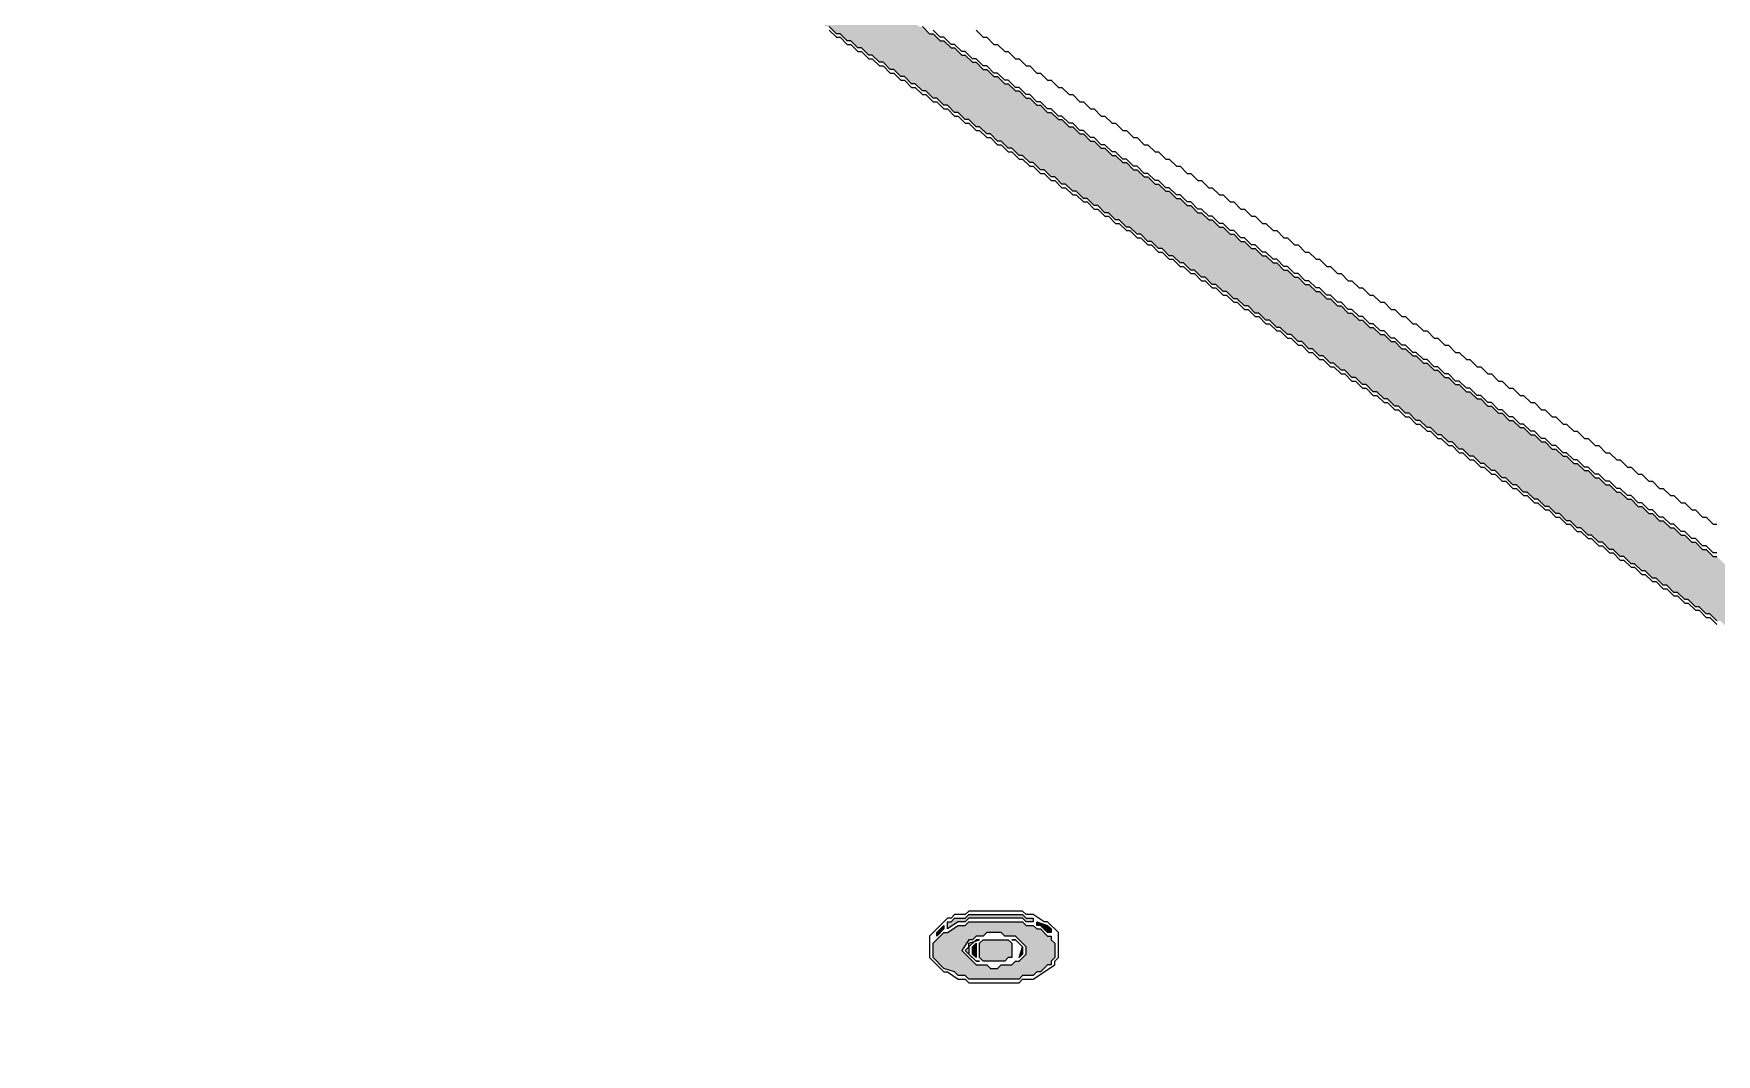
# Model space of a CAD drawing. Header units: millimetres. Extents: x 5 to 252589, y 5 to 415.
# Drawn here: x 12510.64 to 12549.82, y 320.25 to 344 of the extents above; entities that cross this region are included whole.
import ezdxf

# ---------------------------------------------------------------- set-up
doc = ezdxf.new("R2010")
doc.units = ezdxf.units.MM
doc.layers.add('HATCH', color=8, linetype='Continuous', lineweight=9)
doc.layers.add('OUTLINE', color=7, linetype='Continuous', lineweight=25)

msp = doc.modelspace()

# ---------------------------------------------------------------- hatches: boundary and pattern name
at = {"layer": 'HATCH', "true_color": 0xbfa37e}
for points in [[(12565.83333, 321), (12565.08333, 320.25), (12564.83333, 320.33333), (12564.66667, 320.5), (12564.58333, 320.5), (12564.41667, 320.66667), (12564.33333, 320.66667), (12564.16667, 320.83333), (12564.08333, 320.83333), (12563.91667, 321), (12563.83333, 321), (12563.66667, 321.16667), (12563.58333, 321.16667), (12563.41667, 321.33333), (12563.33333, 321.33333), (12563.16667, 321.5), (12563.08333, 321.5), (12562.91667, 321.66667), (12562.83333, 321.66667), (12562.66667, 321.83333), (12562.58333, 321.83333), (12562.41667, 322), (12562.33333, 322), (12562.16667, 322.16667), (12562.08333, 322.16667), (12561.91667, 322.33333), (12561.83333, 322.33333), (12561.66667, 322.5), (12561.58333, 322.5), (12561.41667, 322.66667), (12561.33333, 322.66667), (12561.16667, 322.83333), (12561.08333, 322.83333), (12560.91667, 323), (12560.83333, 323), (12560.66667, 323.16667), (12560.58333, 323.16667), (12560.41667, 323.33333), (12560.33333, 323.33333), (12560.16667, 323.5), (12560.08333, 323.5), (12559.91667, 323.66667), (12559.83333, 323.66667), (12559.66667, 323.83333), (12559.58333, 323.83333), (12559.41667, 324), (12559.33333, 324), (12559.16667, 324.16667), (12559.08333, 324.16667), (12558.91667, 324.33333), (12558.83333, 324.33333), (12558.66667, 324.5), (12558.58333, 324.5), (12558.41667, 324.66667), (12558.33333, 324.66667), (12558.16667, 324.83333), (12558.08333, 324.83333), (12557.91667, 325), (12557.83333, 325), (12557.66667, 325.16667), (12557.58333, 325.16667), (12557.41667, 325.33333), (12557.33333, 325.33333), (12557.16667, 325.5), (12557.08333, 325.5), (12556.91667, 325.66667), (12556.83333, 325.66667), (12556.66667, 325.83333), (12556.58333, 325.83333), (12556.41667, 326), (12556.33333, 326), (12556.16667, 326.16667), (12556.08333, 326.16667), (12555.91667, 326.33333), (12555.83333, 326.33333), (12555.66667, 326.5), (12555.58333, 326.5), (12555.41667, 326.66667), (12555.33333, 326.66667), (12555.16667, 326.83333), (12555.08333, 326.83333), (12554.91667, 327), (12554.83333, 327), (12554.66667, 327.16667), (12554.58333, 327.16667), (12554.41667, 327.33333), (12554.33333, 327.33333), (12554.16667, 327.5), (12554.08333, 327.5), (12553.91667, 327.66667), (12553.83333, 327.66667), (12553.66667, 327.83333), (12553.58333, 327.83333), (12553.41667, 328), (12553.33333, 328), (12553.16667, 328.16667), (12553.08333, 328.16667), (12552.91667, 328.33333), (12552.83333, 328.33333), (12552.66667, 328.5), (12552.58333, 328.5), (12552.41667, 328.66667), (12552.33333, 328.66667), (12552.16667, 328.83333), (12552.08333, 328.83333), (12551.91667, 329), (12551.83333, 329), (12551.66667, 329.16667), (12551.58333, 329.16667), (12551.41667, 329.33333), (12551.33333, 329.33333), (12551.16667, 329.5), (12551.08333, 329.5), (12550.91667, 329.66667), (12550.83333, 329.66667), (12550.66667, 329.83333), (12550.58333, 329.83333), (12550.41667, 330), (12550.33333, 330), (12550.16667, 330.16667), (12550.08333, 330.16667), (12549.91667, 330.33333), (12549.83333, 330.33333), (12549.66667, 330.5), (12549.58333, 330.5), (12549.41667, 330.66667), (12549.33333, 330.66667), (12549.16667, 330.83333), (12549.08333, 330.83333), (12548.91667, 331), (12548.83333, 331), (12548.66667, 331.16667), (12548.58333, 331.16667), (12548.41667, 331.33333), (12548.33333, 331.33333), (12548.16667, 331.5), (12548.08333, 331.5), (12547.91667, 331.66667), (12547.83333, 331.66667), (12547.66667, 331.83333), (12547.58333, 331.83333), (12547.41667, 332), (12547.33333, 332), (12547.16667, 332.16667), (12547.08333, 332.16667), (12546.91667, 332.33333), (12546.83333, 332.33333), (12546.66667, 332.5), (12546.58333, 332.5), (12546.41667, 332.66667), (12546.33333, 332.66667), (12546.16667, 332.83333), (12546.08333, 332.83333), (12545.91667, 333), (12545.83333, 333), (12545.66667, 333.16667), (12545.58333, 333.16667), (12545.41667, 333.33333), (12545.33333, 333.33333), (12545.16667, 333.5), (12545.08333, 333.5), (12544.91667, 333.66667), (12544.83333, 333.66667), (12544.66667, 333.83333), (12544.58333, 333.83333), (12544.41667, 334), (12544.33333, 334), (12544.16667, 334.16667), (12544.08333, 334.16667), (12543.91667, 334.33333), (12543.83333, 334.33333), (12543.66667, 334.5), (12543.58333, 334.5), (12543.41667, 334.66667), (12543.33333, 334.66667), (12543.16667, 334.83333), (12543.08333, 334.83333), (12542.91667, 335), (12542.83333, 335), (12542.66667, 335.16667), (12542.58333, 335.16667), (12542.41667, 335.33333), (12542.33333, 335.33333), (12542.16667, 335.5), (12542.08333, 335.5), (12541.91667, 335.66667), (12541.83333, 335.66667), (12541.66667, 335.83333), (12541.58333, 335.83333), (12541.41667, 336), (12541.33333, 336), (12541.16667, 336.16667), (12541.08333, 336.16667), (12540.91667, 336.33333), (12540.83333, 336.33333), (12540.66667, 336.5), (12540.58333, 336.5), (12540.41667, 336.66667), (12540.33333, 336.66667), (12540.16667, 336.83333), (12540.08333, 336.83333), (12539.91667, 337), (12539.83333, 337), (12539.66667, 337.16667), (12539.58333, 337.16667), (12539.41667, 337.33333), (12539.33333, 337.33333), (12539.16667, 337.5), (12539.08333, 337.5), (12538.91667, 337.66667), (12538.83333, 337.66667), (12538.66667, 337.83333), (12538.58333, 337.83333), (12538.41667, 338), (12538.33333, 338), (12538.16667, 338.16667), (12538.08333, 338.16667), (12537.91667, 338.33333), (12537.83333, 338.33333), (12537.66667, 338.5), (12537.58333, 338.5), (12537.41667, 338.66667), (12537.33333, 338.66667), (12537.16667, 338.83333), (12537.08333, 338.83333), (12536.91667, 339), (12536.83333, 339), (12536.66667, 339.16667), (12536.58333, 339.16667), (12536.41667, 339.33333), (12536.33333, 339.33333), (12536.16667, 339.5), (12536.08333, 339.5), (12535.91667, 339.66667), (12535.83333, 339.66667), (12535.66667, 339.83333), (12535.58333, 339.83333), (12535.41667, 340), (12535.33333, 340), (12535.16667, 340.16667), (12535.08333, 340.16667), (12534.91667, 340.33333), (12534.83333, 340.33333), (12534.66667, 340.5), (12534.58333, 340.5), (12534.41667, 340.66667), (12534.33333, 340.66667), (12534.16667, 340.83333), (12534.08333, 340.83333), (12533.91667, 341), (12533.83333, 341), (12533.66667, 341.16667), (12533.58333, 341.16667), (12533.41667, 341.33333), (12533.33333, 341.33333), (12533.16667, 341.5), (12533.08333, 341.5), (12532.91667, 341.66667), (12532.83333, 341.66667), (12532.66667, 341.83333), (12532.58333, 341.83333), (12532.41667, 342), (12532.33333, 342), (12532.16667, 342.16667), (12532.08333, 342.16667), (12531.91667, 342.33333), (12531.83333, 342.33333), (12531.66667, 342.5), (12531.58333, 342.5), (12531.41667, 342.66667), (12531.33333, 342.66667), (12531.16667, 342.83333), (12531.08333, 342.83333), (12530.91667, 343), (12530.83333, 343), (12530.66667, 343.16667), (12530.58333, 343.16667), (12530.41667, 343.33333), (12530.33333, 343.33333), (12530.16667, 343.5), (12530.08333, 343.5), (12529.91667, 343.66667), (12529.83333, 343.66667), (12529.66667, 343.83333), (12529.58333, 343.83333), (12529.41667, 344), (12529.33333, 344), (12529.16667, 344.16667), (12529.08333, 344.16667), (12528.91667, 344.33333), (12528.83333, 344.33333), (12528.66667, 344.5), (12528.58333, 344.5), (12528.41667, 344.66667), (12528.33333, 344.66667), (12528.16667, 344.83333), (12528.08333, 344.83333), (12527.91667, 345), (12527.83333, 345), (12527.66667, 345.16667), (12527.58333, 345.16667), (12527.41667, 345.33333), (12527.33333, 345.33333), (12527.16667, 345.5), (12527.08333, 345.5), (12526.91667, 345.66667), (12526.83333, 345.66667), (12526.66667, 345.83333), (12526.58333, 345.83333), (12526.41667, 346), (12526.33333, 346), (12526.16667, 346.16667), (12526.08333, 346.16667), (12525.91667, 346.33333), (12525.83333, 346.33333), (12525.66667, 346.5), (12525.58333, 346.5), (12525.41667, 346.66667), (12525.33333, 346.66667), (12525.16667, 346.83333), (12525.08333, 346.83333), (12524.91667, 347), (12524.83333, 347), (12524.66667, 347.16667), (12524.58333, 347.16667), (12524.41667, 347.33333), (12524.33333, 347.33333), (12524.16667, 347.5), (12524.08333, 347.5), (12523.91667, 347.66667), (12523.83333, 347.66667), (12523.66667, 347.83333), (12523.58333, 347.83333), (12523.41667, 348), (12523.33333, 348), (12523.16667, 348.16667), (12523.08333, 348.16667), (12522.91667, 348.33333), (12522.83333, 348.33333), (12522.66667, 348.5), (12522.58333, 348.5), (12522.41667, 348.66667), (12522.33333, 348.66667), (12522.16667, 348.83333), (12522.08333, 348.83333), (12521.91667, 349), (12521.83333, 349), (12521.66667, 349.16667), (12521.58333, 349.16667), (12521.41667, 349.33333), (12521.33333, 349.33333), (12521.16667, 349.5), (12521.08333, 349.5), (12520.91667, 349.66667), (12520.83333, 349.66667), (12520.66667, 349.83333), (12520.58333, 349.83333), (12520.41667, 350), (12520.33333, 350), (12520.16667, 350.16667), (12520.08333, 350.16667), (12519.91667, 350.33333), (12519.83333, 350.33333), (12519.66667, 350.5), (12519.58333, 350.5), (12519.41667, 350.66667), (12519.33333, 350.66667), (12519.16667, 350.83333), (12519.08333, 350.83333), (12518.91667, 351), (12518.83333, 351), (12518.66667, 351.16667), (12518.58333, 351.16667), (12518.41667, 351.33333), (12518.33333, 351.33333), (12518.16667, 351.5), (12518.08333, 351.5), (12517.91667, 351.66667), (12517.83333, 351.66667), (12517.66667, 351.83333), (12517.58333, 351.83333), (12517.41667, 352), (12517.33333, 352), (12517.16667, 352.16667), (12517.08333, 352.16667), (12516.91667, 352.33333), (12516.83333, 352.33333), (12516.66667, 352.5), (12516.58333, 352.5), (12516.41667, 352.66667), (12516.33333, 352.66667), (12516.16667, 352.83333), (12516.08333, 352.83333), (12515.91667, 353), (12515.83333, 353), (12515.66667, 353.16667), (12515.58333, 353.16667), (12515.41667, 353.33333), (12515.33333, 353.33333), (12515.16667, 353.5), (12515.08333, 353.5), (12514.91667, 353.66667), (12514.83333, 353.66667), (12514.66667, 353.83333), (12514.58333, 353.83333), (12514.41667, 354), (12514.33333, 354), (12514.16667, 354.16667), (12514.08333, 354.16667), (12513.91667, 354.33333), (12513.83333, 354.33333), (12513.66667, 354.5), (12513.58333, 354.5), (12513.41667, 354.66667), (12513.33333, 354.66667), (12513.16667, 354.83333), (12513.08333, 354.83333), (12512.91667, 355), (12512.83333, 355), (12512.66667, 355.16667), (12512.58333, 355.16667), (12512.41667, 355.33333), (12512.33333, 355.33333), (12512.16667, 355.5), (12512.08333, 355.5), (12511.91667, 355.66667), (12511.83333, 355.66667), (12511.66667, 355.83333), (12511.58333, 355.83333), (12511.41667, 356), (12511.33333, 356), (12511.16667, 356.16667), (12511.08333, 356.16667), (12510.91667, 356.33333), (12510.83333, 356.33333), (12510.66667, 356.5), (12510.58333, 356.5), (12510.41667, 356.66667), (12510.33333, 356.66667), (12510.16667, 356.83333), (12510.08333, 356.83333), (12509.91667, 357), (12509.83333, 357), (12509.66667, 357.16667), (12509.58333, 357.16667), (12509.41667, 357.33333), (12509.33333, 357.33333), (12509.16667, 357.5), (12509.08333, 357.5), (12508.91667, 357.66667), (12508.83333, 357.66667), (12508.66667, 357.83333), (12508.58333, 357.83333), (12508.41667, 358), (12508.33333, 358), (12508.16667, 358.16667), (12508.08333, 358.16667), (12507.91667, 358.33333), (12507.83333, 358.33333), (12507.66667, 358.5), (12507.58333, 358.5), (12507.41667, 358.66667), (12507.33333, 358.66667), (12507.16667, 358.83333), (12507.08333, 358.83333), (12506.91667, 359), (12506.83333, 359), (12506.66667, 359.16667), (12506.58333, 359.16667), (12506.41667, 359.33333), (12506.33333, 359.33333), (12506.16667, 359.5), (12506.08333, 359.5), (12505.91667, 359.66667), (12505.83333, 359.66667), (12505.66667, 359.83333), (12505.58333, 359.83333), (12505.41667, 360), (12505.33333, 360), (12505.16667, 360.16667), (12505.08333, 360.16667), (12504.91667, 360.33333), (12504.83333, 360.33333), (12504.66667, 360.5), (12504.58333, 360.5), (12504.41667, 360.66667), (12504.33333, 360.66667), (12504.16667, 360.83333), (12504.08333, 360.83333), (12503.91667, 361), (12503.83333, 361), (12503.66667, 361.16667), (12503.58333, 361.16667), (12503.41667, 361.33333), (12503.33333, 361.33333), (12503.16667, 361.5), (12503.08333, 361.5), (12502.91667, 361.66667), (12502.83333, 361.66667), (12502.66667, 361.83333), (12502.58333, 361.83333), (12502.41667, 362), (12502.33333, 362), (12502.16667, 362.16667), (12502.08333, 362.16667), (12501.91667, 362.33333), (12501.83333, 362.33333), (12501.66667, 362.5), (12501.58333, 362.5), (12501.41667, 362.66667), (12501.33333, 362.66667), (12501.16667, 362.83333), (12501.08333, 362.83333), (12500.91667, 363), (12500.83333, 363), (12500.66667, 363.16667), (12500.58333, 363.16667), (12500.41667, 363.33333), (12500.33333, 363.33333), (12500.16667, 363.5), (12500.08333, 363.5), (12499.91667, 363.66667), (12499.83333, 363.66667), (12499.66667, 363.83333), (12499.58333, 363.83333), (12499.41667, 364), (12499.33333, 364), (12499.16667, 364.16667), (12499.08333, 364.16667), (12498.91667, 364.33333), (12498.83333, 364.33333), (12498.66667, 364.5), (12498.58333, 364.5), (12498.41667, 364.66667), (12498.33333, 364.66667), (12498.16667, 364.83333), (12498.08333, 364.83333), (12497.91667, 365), (12497.83333, 365), (12497.66667, 365.16667), (12497.58333, 365.16667), (12497.41667, 365.33333), (12497.33333, 365.33333), (12497.16667, 365.5), (12497.08333, 365.5), (12496.91667, 365.66667), (12496.83333, 365.66667), (12496.66667, 365.83333), (12496.58333, 365.83333), (12496.41667, 366), (12496.33333, 366), (12496.16667, 366.16667), (12496.08333, 366.16667), (12495.91667, 366.33333), (12495.83333, 366.33333), (12495.66667, 366.5), (12495.58333, 366.5), (12495.41667, 366.66667), (12495.33333, 366.66667), (12495.25, 366.75), (12495.33333, 366.83333), (12495.41667, 367.08333), (12495.58333, 367.25), (12495.58333, 367.33333), (12495.66667, 367.41667), (12495.75, 367.66667), (12495.83333, 367.75), (12496.08333, 367.66667), (12496.25, 367.5), (12496.33333, 367.5), (12496.5, 367.33333), (12496.58333, 367.33333), (12496.75, 367.16667), (12496.83333, 367.16667), (12497, 367), (12497.08333, 367), (12497.25, 366.83333), (12497.33333, 366.83333), (12497.5, 366.66667), (12497.58333, 366.66667), (12497.75, 366.5), (12497.83333, 366.5), (12498, 366.33333), (12498.08333, 366.33333), (12498.25, 366.16667), (12498.33333, 366.16667), (12498.5, 366), (12498.58333, 366), (12498.75, 365.83333), (12498.83333, 365.83333), (12499, 365.66667), (12499.08333, 365.66667), (12499.25, 365.5), (12499.33333, 365.5), (12499.5, 365.33333), (12499.58333, 365.33333), (12499.75, 365.16667), (12499.83333, 365.16667), (12500, 365), (12500.08333, 365), (12500.25, 364.83333), (12500.33333, 364.83333), (12500.5, 364.66667), (12500.58333, 364.66667), (12500.75, 364.5), (12500.83333, 364.5), (12501, 364.33333), (12501.08333, 364.33333), (12501.25, 364.16667), (12501.33333, 364.16667), (12501.5, 364), (12501.58333, 364), (12501.75, 363.83333), (12501.83333, 363.83333), (12502, 363.66667), (12502.08333, 363.66667), (12502.25, 363.5), (12502.33333, 363.5), (12502.5, 363.33333), (12502.58333, 363.33333), (12502.75, 363.16667), (12502.83333, 363.16667), (12503, 363), (12503.08333, 363), (12503.25, 362.83333), (12503.33333, 362.83333), (12503.5, 362.66667), (12503.58333, 362.66667), (12503.75, 362.5), (12503.83333, 362.5), (12504, 362.33333), (12504.08333, 362.33333), (12504.25, 362.16667), (12504.33333, 362.16667), (12504.5, 362), (12504.58333, 362), (12504.75, 361.83333), (12504.83333, 361.83333), (12505, 361.66667), (12505.08333, 361.66667), (12505.25, 361.5), (12505.33333, 361.5), (12505.5, 361.33333), (12505.58333, 361.33333), (12505.75, 361.16667), (12505.83333, 361.16667), (12506, 361), (12506.08333, 361), (12506.25, 360.83333), (12506.33333, 360.83333), (12506.5, 360.66667), (12506.58333, 360.66667), (12506.75, 360.5), (12506.83333, 360.5), (12507, 360.33333), (12507.08333, 360.33333), (12507.25, 360.16667), (12507.33333, 360.16667), (12507.5, 360), (12507.58333, 360), (12507.75, 359.83333), (12507.83333, 359.83333), (12508, 359.66667), (12508.08333, 359.66667), (12508.25, 359.5), (12508.33333, 359.5), (12508.5, 359.33333), (12508.58333, 359.33333), (12508.75, 359.16667), (12508.83333, 359.16667), (12509, 359), (12509.08333, 359), (12509.25, 358.83333), (12509.33333, 358.83333), (12509.5, 358.66667), (12509.58333, 358.66667), (12509.75, 358.5), (12509.83333, 358.5), (12510, 358.33333), (12510.08333, 358.33333), (12510.25, 358.16667), (12510.33333, 358.16667), (12510.5, 358), (12510.58333, 358), (12510.75, 357.83333), (12510.83333, 357.83333), (12511, 357.66667), (12511.08333, 357.66667), (12511.25, 357.5), (12511.33333, 357.5), (12511.5, 357.33333), (12511.58333, 357.33333), (12511.75, 357.16667), (12511.83333, 357.16667), (12512, 357), (12512.08333, 357), (12512.25, 356.83333), (12512.33333, 356.83333), (12512.5, 356.66667), (12512.58333, 356.66667), (12512.75, 356.5), (12512.83333, 356.5), (12513, 356.33333), (12513.08333, 356.33333), (12513.25, 356.16667), (12513.33333, 356.16667), (12513.5, 356), (12513.58333, 356), (12513.75, 355.83333), (12513.83333, 355.83333), (12514, 355.66667), (12514.08333, 355.66667), (12514.25, 355.5), (12514.33333, 355.5), (12514.5, 355.33333), (12514.58333, 355.33333), (12514.75, 355.16667), (12514.83333, 355.16667), (12515, 355), (12515.08333, 355), (12515.25, 354.83333), (12515.33333, 354.83333), (12515.5, 354.66667), (12515.58333, 354.66667), (12515.75, 354.5), (12515.83333, 354.5), (12516, 354.33333), (12516.08333, 354.33333), (12516.25, 354.16667), (12516.33333, 354.16667), (12516.5, 354), (12516.58333, 354), (12516.75, 353.83333), (12516.83333, 353.83333), (12517, 353.66667), (12517.08333, 353.66667), (12517.25, 353.5), (12517.33333, 353.5), (12517.5, 353.33333), (12517.58333, 353.33333), (12517.75, 353.16667), (12517.83333, 353.16667), (12518, 353), (12518.08333, 353), (12518.25, 352.83333), (12518.33333, 352.83333), (12518.5, 352.66667), (12518.58333, 352.66667), (12518.75, 352.5), (12518.83333, 352.5), (12519, 352.33333), (12519.08333, 352.33333), (12519.25, 352.16667), (12519.33333, 352.16667), (12519.5, 352), (12519.58333, 352), (12519.75, 351.83333), (12519.83333, 351.83333), (12520, 351.66667), (12520.08333, 351.66667), (12520.25, 351.5), (12520.33333, 351.5), (12520.5, 351.33333), (12520.58333, 351.33333), (12520.75, 351.16667), (12520.83333, 351.16667), (12521, 351), (12521.08333, 351), (12521.25, 350.83333), (12521.33333, 350.83333), (12521.5, 350.66667), (12521.58333, 350.66667), (12521.75, 350.5), (12521.83333, 350.5), (12522, 350.33333), (12522.08333, 350.33333), (12522.25, 350.16667), (12522.33333, 350.16667), (12522.5, 350), (12522.58333, 350), (12522.75, 349.83333), (12522.83333, 349.83333), (12523, 349.66667), (12523.08333, 349.66667), (12523.25, 349.5), (12523.33333, 349.5), (12523.5, 349.33333), (12523.58333, 349.33333), (12523.75, 349.16667), (12523.83333, 349.16667), (12524, 349), (12524.08333, 349), (12524.25, 348.83333), (12524.33333, 348.83333), (12524.5, 348.66667), (12524.58333, 348.66667), (12524.75, 348.5), (12524.83333, 348.5), (12525, 348.33333), (12525.08333, 348.33333), (12525.25, 348.16667), (12525.33333, 348.16667), (12525.5, 348), (12525.58333, 348), (12525.75, 347.83333), (12525.83333, 347.83333), (12526, 347.66667), (12526.08333, 347.66667), (12526.25, 347.5), (12526.33333, 347.5), (12526.5, 347.33333), (12526.58333, 347.33333), (12526.75, 347.16667), (12526.83333, 347.16667), (12527, 347), (12527.08333, 347), (12527.25, 346.83333), (12527.33333, 346.83333), (12527.5, 346.66667), (12527.58333, 346.66667), (12527.75, 346.5), (12527.83333, 346.5), (12528, 346.33333), (12528.08333, 346.33333), (12528.25, 346.16667), (12528.33333, 346.16667), (12528.5, 346), (12528.58333, 346), (12528.75, 345.83333), (12528.83333, 345.83333), (12529, 345.66667), (12529.08333, 345.66667), (12529.25, 345.5), (12529.33333, 345.5), (12529.5, 345.33333), (12529.58333, 345.33333), (12529.75, 345.16667), (12529.83333, 345.16667), (12530, 345), (12530.08333, 345), (12530.25, 344.83333), (12530.33333, 344.83333), (12530.5, 344.66667), (12530.58333, 344.66667), (12530.75, 344.5), (12530.83333, 344.5), (12531, 344.33333), (12531.08333, 344.33333), (12531.25, 344.16667), (12531.33333, 344.16667), (12531.5, 344), (12531.58333, 344), (12531.75, 343.83333), (12531.83333, 343.83333), (12532, 343.66667), (12532.08333, 343.66667), (12532.25, 343.5), (12532.33333, 343.5), (12532.5, 343.33333), (12532.58333, 343.33333), (12532.75, 343.16667), (12532.83333, 343.16667), (12533, 343), (12533.08333, 343), (12533.25, 342.83333), (12533.33333, 342.83333), (12533.5, 342.66667), (12533.58333, 342.66667), (12533.75, 342.5), (12533.83333, 342.5), (12534, 342.33333), (12534.08333, 342.33333), (12534.25, 342.16667), (12534.33333, 342.16667), (12534.5, 342), (12534.58333, 342), (12534.75, 341.83333), (12534.83333, 341.83333), (12535, 341.66667), (12535.08333, 341.66667), (12535.25, 341.5), (12535.33333, 341.5), (12535.5, 341.33333), (12535.58333, 341.33333), (12535.75, 341.16667), (12535.83333, 341.16667), (12536, 341), (12536.08333, 341), (12536.25, 340.83333), (12536.33333, 340.83333), (12536.5, 340.66667), (12536.58333, 340.66667), (12536.75, 340.5), (12536.83333, 340.5), (12537, 340.33333), (12537.08333, 340.33333), (12537.25, 340.16667), (12537.33333, 340.16667), (12537.5, 340), (12537.58333, 340), (12537.75, 339.83333), (12537.83333, 339.83333), (12538, 339.66667), (12538.08333, 339.66667), (12538.25, 339.5), (12538.33333, 339.5), (12538.5, 339.33333), (12538.58333, 339.33333), (12538.75, 339.16667), (12538.83333, 339.16667), (12539, 339), (12539.08333, 339), (12539.25, 338.83333), (12539.33333, 338.83333), (12539.5, 338.66667), (12539.58333, 338.66667), (12539.75, 338.5), (12539.83333, 338.5), (12540, 338.33333), (12540.08333, 338.33333), (12540.25, 338.16667), (12540.33333, 338.16667), (12540.5, 338), (12540.58333, 338), (12540.75, 337.83333), (12540.83333, 337.83333), (12541, 337.66667), (12541.08333, 337.66667), (12541.25, 337.5), (12541.33333, 337.5), (12541.5, 337.33333), (12541.58333, 337.33333), (12541.75, 337.16667), (12541.83333, 337.16667), (12542, 337), (12542.08333, 337), (12542.25, 336.83333), (12542.33333, 336.83333), (12542.5, 336.66667), (12542.58333, 336.66667), (12542.75, 336.5), (12542.83333, 336.5), (12543, 336.33333), (12543.08333, 336.33333), (12543.25, 336.16667), (12543.33333, 336.16667), (12543.5, 336), (12543.58333, 336), (12543.75, 335.83333), (12543.83333, 335.83333), (12544, 335.66667), (12544.08333, 335.66667), (12544.25, 335.5), (12544.33333, 335.5), (12544.5, 335.33333), (12544.58333, 335.33333), (12544.75, 335.16667), (12544.83333, 335.16667), (12545, 335), (12545.08333, 335), (12545.25, 334.83333), (12545.33333, 334.83333), (12545.5, 334.66667), (12545.58333, 334.66667), (12545.75, 334.5), (12545.83333, 334.5), (12546, 334.33333), (12546.08333, 334.33333), (12546.25, 334.16667), (12546.33333, 334.16667), (12546.5, 334), (12546.58333, 334), (12546.75, 333.83333), (12546.83333, 333.83333), (12547, 333.66667), (12547.08333, 333.66667), (12547.25, 333.5), (12547.33333, 333.5), (12547.5, 333.33333), (12547.58333, 333.33333), (12547.75, 333.16667), (12547.83333, 333.16667), (12548, 333), (12548.08333, 333), (12548.25, 332.83333), (12548.33333, 332.83333), (12548.5, 332.66667), (12548.58333, 332.66667), (12548.75, 332.5), (12548.83333, 332.5), (12549, 332.33333), (12549.08333, 332.33333), (12549.25, 332.16667), (12549.33333, 332.16667), (12549.5, 332), (12549.58333, 332), (12549.75, 331.83333), (12549.83333, 331.83333), (12550, 331.66667), (12550.08333, 331.66667), (12550.25, 331.5), (12550.33333, 331.5), (12550.5, 331.33333), (12550.58333, 331.33333), (12550.75, 331.16667), (12550.83333, 331.16667), (12551, 331), (12551.08333, 331), (12551.25, 330.83333), (12551.33333, 330.83333), (12551.5, 330.66667), (12551.58333, 330.66667), (12551.75, 330.5), (12551.83333, 330.5), (12552, 330.33333), (12552.08333, 330.33333), (12552.25, 330.16667), (12552.33333, 330.16667), (12552.5, 330), (12552.58333, 330), (12552.75, 329.83333), (12552.83333, 329.83333), (12553, 329.66667), (12553.08333, 329.66667), (12553.25, 329.5), (12553.33333, 329.5), (12553.5, 329.33333), (12553.58333, 329.33333), (12553.75, 329.16667), (12553.83333, 329.16667), (12554, 329), (12554.08333, 329), (12554.25, 328.83333), (12554.33333, 328.83333), (12554.5, 328.66667), (12554.58333, 328.66667), (12554.75, 328.5), (12554.83333, 328.5), (12555, 328.33333), (12555.08333, 328.33333), (12555.25, 328.16667), (12555.33333, 328.16667), (12555.5, 328), (12555.58333, 328), (12555.75, 327.83333), (12555.83333, 327.83333), (12556, 327.66667), (12556.08333, 327.66667), (12556.25, 327.5), (12556.33333, 327.5), (12556.5, 327.33333), (12556.58333, 327.33333), (12556.75, 327.16667), (12556.83333, 327.16667), (12557, 327), (12557.08333, 327), (12557.25, 326.83333), (12557.33333, 326.83333), (12557.5, 326.66667), (12557.58333, 326.66667), (12557.75, 326.5), (12557.83333, 326.5), (12558, 326.33333), (12558.08333, 326.33333), (12558.25, 326.16667), (12558.33333, 326.16667), (12558.5, 326), (12558.58333, 326), (12558.75, 325.83333), (12558.83333, 325.83333), (12559, 325.66667), (12559.08333, 325.66667), (12559.25, 325.5), (12559.33333, 325.5), (12559.5, 325.33333), (12559.58333, 325.33333), (12559.75, 325.16667), (12559.83333, 325.16667), (12560, 325), (12560.08333, 325), (12560.25, 324.83333), (12560.33333, 324.83333), (12560.5, 324.66667), (12560.58333, 324.66667), (12560.75, 324.5), (12560.83333, 324.5), (12561, 324.33333), (12561.08333, 324.33333), (12561.25, 324.16667), (12561.33333, 324.16667), (12561.5, 324), (12561.58333, 324), (12561.75, 323.83333), (12561.83333, 323.83333), (12562, 323.66667), (12562.08333, 323.66667), (12562.25, 323.5), (12562.33333, 323.5), (12562.5, 323.33333), (12562.58333, 323.33333), (12562.75, 323.16667), (12562.83333, 323.16667), (12563, 323), (12563.08333, 323), (12563.25, 322.83333), (12563.33333, 322.83333), (12563.5, 322.66667), (12563.58333, 322.66667), (12563.75, 322.5), (12563.83333, 322.5), (12564, 322.33333), (12564.08333, 322.33333), (12564.25, 322.16667), (12564.33333, 322.16667), (12564.5, 322), (12564.58333, 322), (12564.75, 321.83333), (12564.83333, 321.83333), (12565, 321.66667), (12565.08333, 321.66667), (12565.25, 321.5), (12565.33333, 321.5), (12565.5, 321.33333), (12565.58333, 321.33333), (12565.83333, 321.08333)], [(12531.91667, 323.16667), (12531.91667, 323.33333), (12532, 323.33333), (12532.08333, 323.41667), (12532.33333, 323.41667), (12532.41667, 323.5), (12533.66667, 323.5), (12533.75, 323.41667), (12533.91667, 323.41667), (12533.91667, 323.33333), (12533.75, 323.33333), (12533.66667, 323.41667), (12532.41667, 323.41667), (12532.33333, 323.33333), (12532.16667, 323.33333)]]:
    msp.add_hatch(color=33, dxfattribs=at).paths.add_polyline_path(points)
at = {"layer": 'HATCH', "true_color": 0xceb089}
h = msp.add_hatch(color=43, dxfattribs=at)
h.paths.add_polyline_path([(12531.58333, 322.5), (12531.58333, 322.83333), (12531.83333, 323.08333), (12531.91667, 323.08333), (12532.16667, 323.25), (12532.33333, 323.25), (12532.41667, 323.33333), (12533.66667, 323.33333), (12533.75, 323.25), (12533.91667, 323.25), (12534, 323.16667), (12534.08333, 323.16667), (12534.25, 323), (12534.33333, 323), (12534.33333, 322.91667), (12534.41667, 322.83333), (12534.41667, 322.5), (12534.33333, 322.41667), (12534.33333, 322.33333), (12534.25, 322.33333), (12534.08333, 322.16667), (12534, 322.16667), (12533.91667, 322.08333), (12533.66667, 322.08333), (12533.58333, 322), (12532.41667, 322), (12532.33333, 322.08333), (12532.16667, 322.08333), (12532.08333, 322.16667), (12531.83333, 322.25)])
h.paths.add_polyline_path([(12532.25, 322.66667), (12532.58333, 322.33333), (12532.83333, 322.33333), (12532.91667, 322.25), (12533.08333, 322.25), (12533.16667, 322.33333), (12533.41667, 322.33333), (12533.5, 322.41667), (12533.58333, 322.41667), (12533.75, 322.58333), (12533.75, 322.75), (12533.5, 323), (12533.25, 323), (12533.16667, 323.08333), (12532.83333, 323.08333), (12532.75, 323), (12532.58333, 323), (12532.5, 322.91667), (12532.41667, 322.91667)], flags=0)
at = {"layer": 'HATCH', "true_color": 0xb99e7b}
for points in [[(12531.66667, 323), (12531.66667, 323.08333), (12531.83333, 323.25), (12531.83333, 323.16667)], [(12534.33333, 323.08333), (12534.25, 323.08333), (12534.08333, 323.25), (12534, 323.25), (12534, 323.33333), (12534.25, 323.25), (12534.33333, 323.16667)]]:
    msp.add_hatch(color=33, dxfattribs=at).paths.add_polyline_path(points)
at = {"layer": 'HATCH', "true_color": 0xb9bfc3}
for points in [[(12532.58333, 322.41667), (12532.66667, 322.41667), (12532.58333, 322.41667), (12532.33333, 322.66667), (12532.41667, 322.75), (12532.41667, 322.83333), (12532.66667, 322.91667), (12532.58333, 322.91667), (12532.41667, 322.75), (12532.41667, 322.58333)], [(12533.58333, 322.5), (12533.66667, 322.75), (12533.5, 322.91667), (12533.41667, 322.91667), (12533.5, 322.91667), (12533.66667, 322.75), (12533.66667, 322.58333)]]:
    msp.add_hatch(color=9, dxfattribs=at).paths.add_polyline_path(points)
at = {"layer": 'HATCH', "true_color": 0xabb0b4}
msp.add_hatch(color=253, dxfattribs=at).paths.add_polyline_path([(12532.66667, 322.5), (12532.66667, 322.83333), (12532.75, 322.91667), (12533.33333, 322.91667), (12533.41667, 322.83333), (12533.41667, 322.5), (12533.33333, 322.5), (12533.25, 322.41667), (12532.75, 322.41667)])
at = {"layer": 'HATCH', "true_color": 0xa6abaf}
msp.add_hatch(color=253, dxfattribs=at).paths.add_polyline_path([(12532.58333, 322.5), (12532.5, 322.58333), (12532.5, 322.75), (12532.58333, 322.83333)])

# ---------------------------------------------------------------- linework, layer by layer
at = {"layer": 'OUTLINE', "color": 139, "true_color": 0x42544a}
for points in [[(12549.83333, 330.33333), (12549.66667, 330.5), (12549.58333, 330.5), (12549.41667, 330.66667), (12549.33333, 330.66667), (12549.16667, 330.83333), (12549.08333, 330.83333), (12548.91667, 331), (12548.83333, 331), (12548.66667, 331.16667), (12548.58333, 331.16667), (12548.41667, 331.33333), (12548.33333, 331.33333), (12548.16667, 331.5), (12548.08333, 331.5), (12547.91667, 331.66667), (12547.83333, 331.66667), (12547.66667, 331.83333), (12547.58333, 331.83333), (12547.41667, 332), (12547.33333, 332), (12547.16667, 332.16667), (12547.08333, 332.16667), (12546.91667, 332.33333), (12546.83333, 332.33333), (12546.66667, 332.5), (12546.58333, 332.5), (12546.41667, 332.66667), (12546.33333, 332.66667), (12546.16667, 332.83333), (12546.08333, 332.83333), (12545.91667, 333), (12545.83333, 333), (12545.66667, 333.16667), (12545.58333, 333.16667), (12545.41667, 333.33333), (12545.33333, 333.33333), (12545.16667, 333.5), (12545.08333, 333.5), (12544.91667, 333.66667), (12544.83333, 333.66667), (12544.66667, 333.83333), (12544.58333, 333.83333), (12544.41667, 334), (12544.33333, 334), (12544.16667, 334.16667), (12544.08333, 334.16667), (12543.91667, 334.33333), (12543.83333, 334.33333), (12543.66667, 334.5), (12543.58333, 334.5), (12543.41667, 334.66667), (12543.33333, 334.66667), (12543.16667, 334.83333), (12543.08333, 334.83333), (12542.91667, 335), (12542.83333, 335), (12542.66667, 335.16667), (12542.58333, 335.16667), (12542.41667, 335.33333), (12542.33333, 335.33333), (12542.16667, 335.5), (12542.08333, 335.5), (12541.91667, 335.66667), (12541.83333, 335.66667), (12541.66667, 335.83333), (12541.58333, 335.83333), (12541.41667, 336), (12541.33333, 336), (12541.16667, 336.16667), (12541.08333, 336.16667), (12540.91667, 336.33333), (12540.83333, 336.33333), (12540.66667, 336.5), (12540.58333, 336.5), (12540.41667, 336.66667), (12540.33333, 336.66667), (12540.16667, 336.83333), (12540.08333, 336.83333), (12539.91667, 337), (12539.83333, 337), (12539.66667, 337.16667), (12539.58333, 337.16667), (12539.41667, 337.33333), (12539.33333, 337.33333), (12539.16667, 337.5), (12539.08333, 337.5), (12538.91667, 337.66667), (12538.83333, 337.66667), (12538.66667, 337.83333), (12538.58333, 337.83333), (12538.41667, 338), (12538.33333, 338), (12538.16667, 338.16667), (12538.08333, 338.16667), (12537.91667, 338.33333), (12537.83333, 338.33333), (12537.66667, 338.5), (12537.58333, 338.5), (12537.41667, 338.66667), (12537.33333, 338.66667), (12537.16667, 338.83333), (12537.08333, 338.83333), (12536.91667, 339), (12536.83333, 339), (12536.66667, 339.16667), (12536.58333, 339.16667), (12536.41667, 339.33333), (12536.33333, 339.33333), (12536.16667, 339.5), (12536.08333, 339.5), (12535.91667, 339.66667), (12535.83333, 339.66667), (12535.66667, 339.83333), (12535.58333, 339.83333), (12535.41667, 340), (12535.33333, 340), (12535.16667, 340.16667), (12535.08333, 340.16667), (12534.91667, 340.33333), (12534.83333, 340.33333), (12534.66667, 340.5), (12534.58333, 340.5), (12534.41667, 340.66667), (12534.33333, 340.66667), (12534.16667, 340.83333), (12534.08333, 340.83333), (12533.91667, 341), (12533.83333, 341), (12533.66667, 341.16667), (12533.58333, 341.16667), (12533.41667, 341.33333), (12533.33333, 341.33333), (12533.16667, 341.5), (12533.08333, 341.5), (12532.91667, 341.66667), (12532.83333, 341.66667), (12532.66667, 341.83333), (12532.58333, 341.83333), (12532.41667, 342), (12532.33333, 342), (12532.16667, 342.16667), (12532.08333, 342.16667), (12531.91667, 342.33333), (12531.83333, 342.33333), (12531.66667, 342.5), (12531.58333, 342.5), (12531.41667, 342.66667), (12531.33333, 342.66667), (12531.16667, 342.83333), (12531.08333, 342.83333), (12530.91667, 343), (12530.83333, 343), (12530.66667, 343.16667), (12530.58333, 343.16667), (12530.41667, 343.33333), (12530.33333, 343.33333), (12530.16667, 343.5), (12530.08333, 343.5), (12529.91667, 343.66667), (12529.83333, 343.66667), (12529.66667, 343.83333), (12529.58333, 343.83333), (12529.41667, 344), (12529.33333, 344), (12529.16667, 344.16667)], [(12529.16667, 344.08333), (12529.33333, 343.91667), (12529.41667, 343.91667), (12529.58333, 343.75), (12529.66667, 343.75), (12529.83333, 343.58333), (12529.91667, 343.58333), (12530.08333, 343.41667), (12530.16667, 343.41667), (12530.33333, 343.25), (12530.41667, 343.25), (12530.58333, 343.08333), (12530.66667, 343.08333), (12530.83333, 342.91667), (12530.91667, 342.91667), (12531.08333, 342.75), (12531.16667, 342.75), (12531.33333, 342.58333), (12531.41667, 342.58333), (12531.58333, 342.41667), (12531.66667, 342.41667), (12531.83333, 342.25), (12531.91667, 342.25), (12532.08333, 342.08333), (12532.16667, 342.08333), (12532.33333, 341.91667), (12532.41667, 341.91667), (12532.58333, 341.75), (12532.66667, 341.75), (12532.83333, 341.58333), (12532.91667, 341.58333), (12533.08333, 341.41667), (12533.16667, 341.41667), (12533.33333, 341.25), (12533.41667, 341.25), (12533.58333, 341.08333), (12533.66667, 341.08333), (12533.83333, 340.91667), (12533.91667, 340.91667), (12534.08333, 340.75), (12534.16667, 340.75), (12534.33333, 340.58333), (12534.41667, 340.58333), (12534.58333, 340.41667), (12534.66667, 340.41667), (12534.83333, 340.25), (12534.91667, 340.25), (12535.08333, 340.08333), (12535.16667, 340.08333), (12535.33333, 339.91667), (12535.41667, 339.91667), (12535.58333, 339.75), (12535.66667, 339.75), (12535.83333, 339.58333), (12535.91667, 339.58333), (12536.08333, 339.41667), (12536.16667, 339.41667), (12536.33333, 339.25), (12536.41667, 339.25), (12536.58333, 339.08333), (12536.66667, 339.08333), (12536.83333, 338.91667), (12536.91667, 338.91667), (12537.08333, 338.75), (12537.16667, 338.75), (12537.33333, 338.58333), (12537.41667, 338.58333), (12537.58333, 338.41667), (12537.66667, 338.41667), (12537.83333, 338.25), (12537.91667, 338.25), (12538.08333, 338.08333), (12538.16667, 338.08333), (12538.33333, 337.91667), (12538.41667, 337.91667), (12538.58333, 337.75), (12538.66667, 337.75), (12538.83333, 337.58333), (12538.91667, 337.58333), (12539.08333, 337.41667), (12539.16667, 337.41667), (12539.33333, 337.25), (12539.41667, 337.25), (12539.58333, 337.08333), (12539.66667, 337.08333), (12539.83333, 336.91667), (12539.91667, 336.91667), (12540.08333, 336.75), (12540.16667, 336.75), (12540.33333, 336.58333), (12540.41667, 336.58333), (12540.58333, 336.41667), (12540.66667, 336.41667), (12540.83333, 336.25), (12540.91667, 336.25), (12541.08333, 336.08333), (12541.16667, 336.08333), (12541.33333, 335.91667), (12541.41667, 335.91667), (12541.58333, 335.75), (12541.66667, 335.75), (12541.83333, 335.58333), (12541.91667, 335.58333), (12542.08333, 335.41667), (12542.16667, 335.41667), (12542.33333, 335.25), (12542.41667, 335.25), (12542.58333, 335.08333), (12542.66667, 335.08333), (12542.83333, 334.91667), (12542.91667, 334.91667), (12543.08333, 334.75), (12543.16667, 334.75), (12543.33333, 334.58333), (12543.41667, 334.58333), (12543.58333, 334.41667), (12543.66667, 334.41667), (12543.83333, 334.25), (12543.91667, 334.25), (12544.08333, 334.08333), (12544.16667, 334.08333), (12544.33333, 333.91667), (12544.41667, 333.91667), (12544.58333, 333.75), (12544.66667, 333.75), (12544.83333, 333.58333), (12544.91667, 333.58333), (12545.08333, 333.41667), (12545.16667, 333.41667), (12545.33333, 333.25), (12545.41667, 333.25), (12545.58333, 333.08333), (12545.66667, 333.08333), (12545.83333, 332.91667), (12545.91667, 332.91667), (12546.08333, 332.75), (12546.16667, 332.75), (12546.33333, 332.58333), (12546.41667, 332.58333), (12546.58333, 332.41667), (12546.66667, 332.41667), (12546.83333, 332.25), (12546.91667, 332.25), (12547.08333, 332.08333), (12547.16667, 332.08333), (12547.33333, 331.91667), (12547.41667, 331.91667), (12547.58333, 331.75), (12547.66667, 331.75), (12547.83333, 331.58333), (12547.91667, 331.58333), (12548.08333, 331.41667), (12548.16667, 331.41667), (12548.33333, 331.25), (12548.41667, 331.25), (12548.58333, 331.08333), (12548.66667, 331.08333), (12548.83333, 330.91667), (12548.91667, 330.91667), (12549.08333, 330.75), (12549.16667, 330.75), (12549.33333, 330.58333), (12549.41667, 330.58333), (12549.58333, 330.41667), (12549.66667, 330.41667), (12549.83333, 330.25)], [(12531.33333, 344.16667), (12531.5, 344), (12531.58333, 344), (12531.75, 343.83333), (12531.83333, 343.83333), (12532, 343.66667), (12532.08333, 343.66667), (12532.25, 343.5), (12532.33333, 343.5), (12532.5, 343.33333), (12532.58333, 343.33333), (12532.75, 343.16667), (12532.83333, 343.16667), (12533, 343), (12533.08333, 343), (12533.25, 342.83333), (12533.33333, 342.83333), (12533.5, 342.66667), (12533.58333, 342.66667), (12533.75, 342.5), (12533.83333, 342.5), (12534, 342.33333), (12534.08333, 342.33333), (12534.25, 342.16667), (12534.33333, 342.16667), (12534.5, 342), (12534.58333, 342), (12534.75, 341.83333), (12534.83333, 341.83333), (12535, 341.66667), (12535.08333, 341.66667), (12535.25, 341.5), (12535.33333, 341.5), (12535.5, 341.33333), (12535.58333, 341.33333), (12535.75, 341.16667), (12535.83333, 341.16667), (12536, 341), (12536.08333, 341), (12536.25, 340.83333), (12536.33333, 340.83333), (12536.5, 340.66667), (12536.58333, 340.66667), (12536.75, 340.5), (12536.83333, 340.5), (12537, 340.33333), (12537.08333, 340.33333), (12537.25, 340.16667), (12537.33333, 340.16667), (12537.5, 340), (12537.58333, 340), (12537.75, 339.83333), (12537.83333, 339.83333), (12538, 339.66667), (12538.08333, 339.66667), (12538.25, 339.5), (12538.33333, 339.5), (12538.5, 339.33333), (12538.58333, 339.33333), (12538.75, 339.16667), (12538.83333, 339.16667), (12539, 339), (12539.08333, 339), (12539.25, 338.83333), (12539.33333, 338.83333), (12539.5, 338.66667), (12539.58333, 338.66667), (12539.75, 338.5), (12539.83333, 338.5), (12540, 338.33333), (12540.08333, 338.33333), (12540.25, 338.16667), (12540.33333, 338.16667), (12540.5, 338), (12540.58333, 338), (12540.75, 337.83333), (12540.83333, 337.83333), (12541, 337.66667), (12541.08333, 337.66667), (12541.25, 337.5), (12541.33333, 337.5), (12541.5, 337.33333), (12541.58333, 337.33333), (12541.75, 337.16667), (12541.83333, 337.16667), (12542, 337), (12542.08333, 337), (12542.25, 336.83333), (12542.33333, 336.83333), (12542.5, 336.66667), (12542.58333, 336.66667), (12542.75, 336.5), (12542.83333, 336.5), (12543, 336.33333), (12543.08333, 336.33333), (12543.25, 336.16667), (12543.33333, 336.16667), (12543.5, 336), (12543.58333, 336), (12543.75, 335.83333), (12543.83333, 335.83333), (12544, 335.66667), (12544.08333, 335.66667), (12544.25, 335.5), (12544.33333, 335.5), (12544.5, 335.33333), (12544.58333, 335.33333), (12544.75, 335.16667), (12544.83333, 335.16667), (12545, 335), (12545.08333, 335), (12545.25, 334.83333), (12545.33333, 334.83333), (12545.5, 334.66667), (12545.58333, 334.66667), (12545.75, 334.5), (12545.83333, 334.5), (12546, 334.33333), (12546.08333, 334.33333), (12546.25, 334.16667), (12546.33333, 334.16667), (12546.5, 334), (12546.58333, 334), (12546.75, 333.83333), (12546.83333, 333.83333), (12547, 333.66667), (12547.08333, 333.66667), (12547.25, 333.5), (12547.33333, 333.5), (12547.5, 333.33333), (12547.58333, 333.33333), (12547.75, 333.16667), (12547.83333, 333.16667), (12548, 333), (12548.08333, 333), (12548.25, 332.83333), (12548.33333, 332.83333), (12548.5, 332.66667), (12548.58333, 332.66667), (12548.75, 332.5), (12548.83333, 332.5), (12549, 332.33333), (12549.08333, 332.33333), (12549.25, 332.16667), (12549.33333, 332.16667), (12549.5, 332), (12549.58333, 332), (12549.75, 331.83333), (12549.83333, 331.83333)], [(12549.83333, 331.91667), (12549.75, 331.91667), (12549.58333, 332.08333), (12549.5, 332.08333), (12549.33333, 332.25), (12549.25, 332.25), (12549.08333, 332.41667), (12549, 332.41667), (12548.83333, 332.58333), (12548.75, 332.58333), (12548.58333, 332.75), (12548.5, 332.75), (12548.33333, 332.91667), (12548.25, 332.91667), (12548.08333, 333.08333), (12548, 333.08333), (12547.83333, 333.25), (12547.75, 333.25), (12547.58333, 333.41667), (12547.5, 333.41667), (12547.33333, 333.58333), (12547.25, 333.58333), (12547.08333, 333.75), (12547, 333.75), (12546.83333, 333.91667), (12546.75, 333.91667), (12546.58333, 334.08333), (12546.5, 334.08333), (12546.33333, 334.25), (12546.25, 334.25), (12546.08333, 334.41667), (12546, 334.41667), (12545.83333, 334.58333), (12545.75, 334.58333), (12545.58333, 334.75), (12545.5, 334.75), (12545.33333, 334.91667), (12545.25, 334.91667), (12545.08333, 335.08333), (12545, 335.08333), (12544.83333, 335.25), (12544.75, 335.25), (12544.58333, 335.41667), (12544.5, 335.41667), (12544.33333, 335.58333), (12544.25, 335.58333), (12544.08333, 335.75), (12544, 335.75), (12543.83333, 335.91667), (12543.75, 335.91667), (12543.58333, 336.08333), (12543.5, 336.08333), (12543.33333, 336.25), (12543.25, 336.25), (12543.08333, 336.41667), (12543, 336.41667), (12542.83333, 336.58333), (12542.75, 336.58333), (12542.58333, 336.75), (12542.5, 336.75), (12542.33333, 336.91667), (12542.25, 336.91667), (12542.08333, 337.08333), (12542, 337.08333), (12541.83333, 337.25), (12541.75, 337.25), (12541.58333, 337.41667), (12541.5, 337.41667), (12541.33333, 337.58333), (12541.25, 337.58333), (12541.08333, 337.75), (12541, 337.75), (12540.83333, 337.91667), (12540.75, 337.91667), (12540.58333, 338.08333), (12540.5, 338.08333), (12540.33333, 338.25), (12540.25, 338.25), (12540.08333, 338.41667), (12540, 338.41667), (12539.83333, 338.58333), (12539.75, 338.58333), (12539.58333, 338.75), (12539.5, 338.75), (12539.33333, 338.91667), (12539.25, 338.91667), (12539.08333, 339.08333), (12539, 339.08333), (12538.83333, 339.25), (12538.75, 339.25), (12538.58333, 339.41667), (12538.5, 339.41667), (12538.33333, 339.58333), (12538.25, 339.58333), (12538.08333, 339.75), (12538, 339.75), (12537.83333, 339.91667), (12537.75, 339.91667), (12537.58333, 340.08333), (12537.5, 340.08333), (12537.33333, 340.25), (12537.25, 340.25), (12537.08333, 340.41667), (12537, 340.41667), (12536.83333, 340.58333), (12536.75, 340.58333), (12536.58333, 340.75), (12536.5, 340.75), (12536.33333, 340.91667), (12536.25, 340.91667), (12536.08333, 341.08333), (12536, 341.08333), (12535.83333, 341.25), (12535.75, 341.25), (12535.58333, 341.41667), (12535.5, 341.41667), (12535.33333, 341.58333), (12535.25, 341.58333), (12535.08333, 341.75), (12535, 341.75), (12534.83333, 341.91667), (12534.75, 341.91667), (12534.58333, 342.08333), (12534.5, 342.08333), (12534.33333, 342.25), (12534.25, 342.25), (12534.08333, 342.41667), (12534, 342.41667), (12533.83333, 342.58333), (12533.75, 342.58333), (12533.58333, 342.75), (12533.5, 342.75), (12533.33333, 342.91667), (12533.25, 342.91667), (12533.08333, 343.08333), (12533, 343.08333), (12532.83333, 343.25), (12532.75, 343.25), (12532.58333, 343.41667), (12532.5, 343.41667), (12532.33333, 343.58333), (12532.25, 343.58333), (12532.08333, 343.75), (12532, 343.75), (12531.83333, 343.91667), (12531.75, 343.91667), (12531.58333, 344.08333)], [(12532.58333, 344.08333), (12532.75, 343.91667), (12532.83333, 343.91667), (12533, 343.75), (12533.08333, 343.75), (12533.25, 343.58333), (12533.33333, 343.58333), (12533.5, 343.41667), (12533.58333, 343.41667), (12533.75, 343.25), (12533.83333, 343.25), (12534, 343.08333), (12534.08333, 343.08333), (12534.25, 342.91667), (12534.33333, 342.91667), (12534.5, 342.75), (12534.58333, 342.75), (12534.75, 342.58333), (12534.83333, 342.58333), (12535, 342.41667), (12535.08333, 342.41667), (12535.25, 342.25), (12535.33333, 342.25), (12535.5, 342.08333), (12535.58333, 342.08333), (12535.75, 341.91667), (12535.83333, 341.91667), (12536, 341.75), (12536.08333, 341.75), (12536.25, 341.58333), (12536.33333, 341.58333), (12536.5, 341.41667), (12536.58333, 341.41667), (12536.75, 341.25), (12536.83333, 341.25), (12537, 341.08333), (12537.08333, 341.08333), (12537.25, 340.91667), (12537.33333, 340.91667), (12537.5, 340.75), (12537.58333, 340.75), (12537.75, 340.58333), (12537.83333, 340.58333), (12538, 340.41667), (12538.08333, 340.41667), (12538.25, 340.25), (12538.33333, 340.25), (12538.5, 340.08333), (12538.58333, 340.08333), (12538.75, 339.91667), (12538.83333, 339.91667), (12539, 339.75), (12539.08333, 339.75), (12539.25, 339.58333), (12539.33333, 339.58333), (12539.5, 339.41667), (12539.58333, 339.41667), (12539.75, 339.25), (12539.83333, 339.25), (12540, 339.08333), (12540.08333, 339.08333), (12540.25, 338.91667), (12540.33333, 338.91667), (12540.5, 338.75), (12540.58333, 338.75), (12540.75, 338.58333), (12540.83333, 338.58333), (12541, 338.41667), (12541.08333, 338.41667), (12541.25, 338.25), (12541.33333, 338.25), (12541.5, 338.08333), (12541.58333, 338.08333), (12541.75, 337.91667), (12541.83333, 337.91667), (12542, 337.75), (12542.08333, 337.75), (12542.25, 337.58333), (12542.33333, 337.58333), (12542.5, 337.41667), (12542.58333, 337.41667), (12542.75, 337.25), (12542.83333, 337.25), (12543, 337.08333), (12543.08333, 337.08333), (12543.25, 336.91667), (12543.33333, 336.91667), (12543.5, 336.75), (12543.58333, 336.75), (12543.75, 336.58333), (12543.83333, 336.58333), (12544, 336.41667), (12544.08333, 336.41667), (12544.25, 336.25), (12544.33333, 336.25), (12544.5, 336.08333), (12544.58333, 336.08333), (12544.75, 335.91667), (12544.83333, 335.91667), (12545, 335.75), (12545.08333, 335.75), (12545.25, 335.58333), (12545.33333, 335.58333), (12545.5, 335.41667), (12545.58333, 335.41667), (12545.75, 335.25), (12545.83333, 335.25), (12546, 335.08333), (12546.08333, 335.08333), (12546.25, 334.91667), (12546.33333, 334.91667), (12546.5, 334.75), (12546.58333, 334.75), (12546.75, 334.58333), (12546.83333, 334.58333), (12547, 334.41667), (12547.08333, 334.41667), (12547.25, 334.25), (12547.33333, 334.25), (12547.5, 334.08333), (12547.58333, 334.08333), (12547.75, 333.91667), (12547.83333, 333.91667), (12548, 333.75), (12548.08333, 333.75), (12548.25, 333.58333), (12548.33333, 333.58333), (12548.5, 333.41667), (12548.58333, 333.41667), (12548.75, 333.25), (12548.83333, 333.25), (12549, 333.08333), (12549.08333, 333.08333), (12549.25, 332.91667), (12549.33333, 332.91667), (12549.5, 332.75), (12549.58333, 332.75), (12549.75, 332.58333), (12549.83333, 332.58333)]]:
    msp.add_lwpolyline(points, dxfattribs=at)
for points in [[(12531.5, 322.5), (12531.83333, 322.16667), (12531.91667, 322.16667), (12532.16667, 322), (12532.33333, 322), (12532.41667, 321.91667), (12533.58333, 321.91667), (12533.66667, 322), (12533.91667, 322), (12534.41667, 322.33333), (12534.41667, 322.41667), (12534.5, 322.5), (12534.5, 323.08333), (12534.25, 323.33333), (12534.16667, 323.33333), (12533.91667, 323.5), (12533.75, 323.5), (12533.66667, 323.58333), (12532.41667, 323.58333), (12532.33333, 323.5), (12532.08333, 323.5), (12532, 323.41667), (12531.91667, 323.41667), (12531.5, 323)], [(12531.58333, 322.5), (12531.58333, 322.83333), (12531.83333, 323.08333), (12531.91667, 323.08333), (12532.16667, 323.25), (12532.33333, 323.25), (12532.41667, 323.33333), (12533.66667, 323.33333), (12533.75, 323.25), (12533.91667, 323.25), (12534, 323.16667), (12534.08333, 323.16667), (12534.25, 323), (12534.33333, 323), (12534.33333, 322.91667), (12534.41667, 322.83333), (12534.41667, 322.5), (12534.33333, 322.41667), (12534.33333, 322.33333), (12534.25, 322.33333), (12534.08333, 322.16667), (12534, 322.16667), (12533.91667, 322.08333), (12533.66667, 322.08333), (12533.58333, 322), (12532.41667, 322), (12532.33333, 322.08333), (12532.16667, 322.08333), (12532.08333, 322.16667), (12531.83333, 322.25)], [(12531.66667, 323), (12531.66667, 323.08333), (12531.83333, 323.25), (12531.83333, 323.16667)], [(12531.91667, 323.16667), (12531.91667, 323.33333), (12532, 323.33333), (12532.08333, 323.41667), (12532.33333, 323.41667), (12532.41667, 323.5), (12533.66667, 323.5), (12533.75, 323.41667), (12533.91667, 323.41667), (12533.91667, 323.33333), (12533.75, 323.33333), (12533.66667, 323.41667), (12532.41667, 323.41667), (12532.33333, 323.33333), (12532.16667, 323.33333)], [(12534.33333, 323.08333), (12534.25, 323.08333), (12534.08333, 323.25), (12534, 323.25), (12534, 323.33333), (12534.25, 323.25), (12534.33333, 323.16667)], [(12532.25, 322.66667), (12532.58333, 322.33333), (12532.83333, 322.33333), (12532.91667, 322.25), (12533.08333, 322.25), (12533.16667, 322.33333), (12533.41667, 322.33333), (12533.5, 322.41667), (12533.58333, 322.41667), (12533.75, 322.58333), (12533.75, 322.75), (12533.5, 323), (12533.25, 323), (12533.16667, 323.08333), (12532.83333, 323.08333), (12532.75, 323), (12532.58333, 323), (12532.5, 322.91667), (12532.41667, 322.91667)], [(12532.58333, 322.41667), (12532.66667, 322.41667), (12532.58333, 322.41667), (12532.33333, 322.66667), (12532.41667, 322.75), (12532.41667, 322.83333), (12532.66667, 322.91667), (12532.58333, 322.91667), (12532.41667, 322.75), (12532.41667, 322.58333)], [(12532.66667, 322.5), (12532.66667, 322.83333), (12532.75, 322.91667), (12533.33333, 322.91667), (12533.41667, 322.83333), (12533.41667, 322.5), (12533.33333, 322.5), (12533.25, 322.41667), (12532.75, 322.41667)], [(12533.58333, 322.5), (12533.66667, 322.75), (12533.5, 322.91667), (12533.41667, 322.91667), (12533.5, 322.91667), (12533.66667, 322.75), (12533.66667, 322.58333)], [(12532.58333, 322.5), (12532.5, 322.58333), (12532.5, 322.75), (12532.58333, 322.83333)]]:
    msp.add_lwpolyline(points, close=True, dxfattribs=at)

doc.saveas('drawing.dxf')
